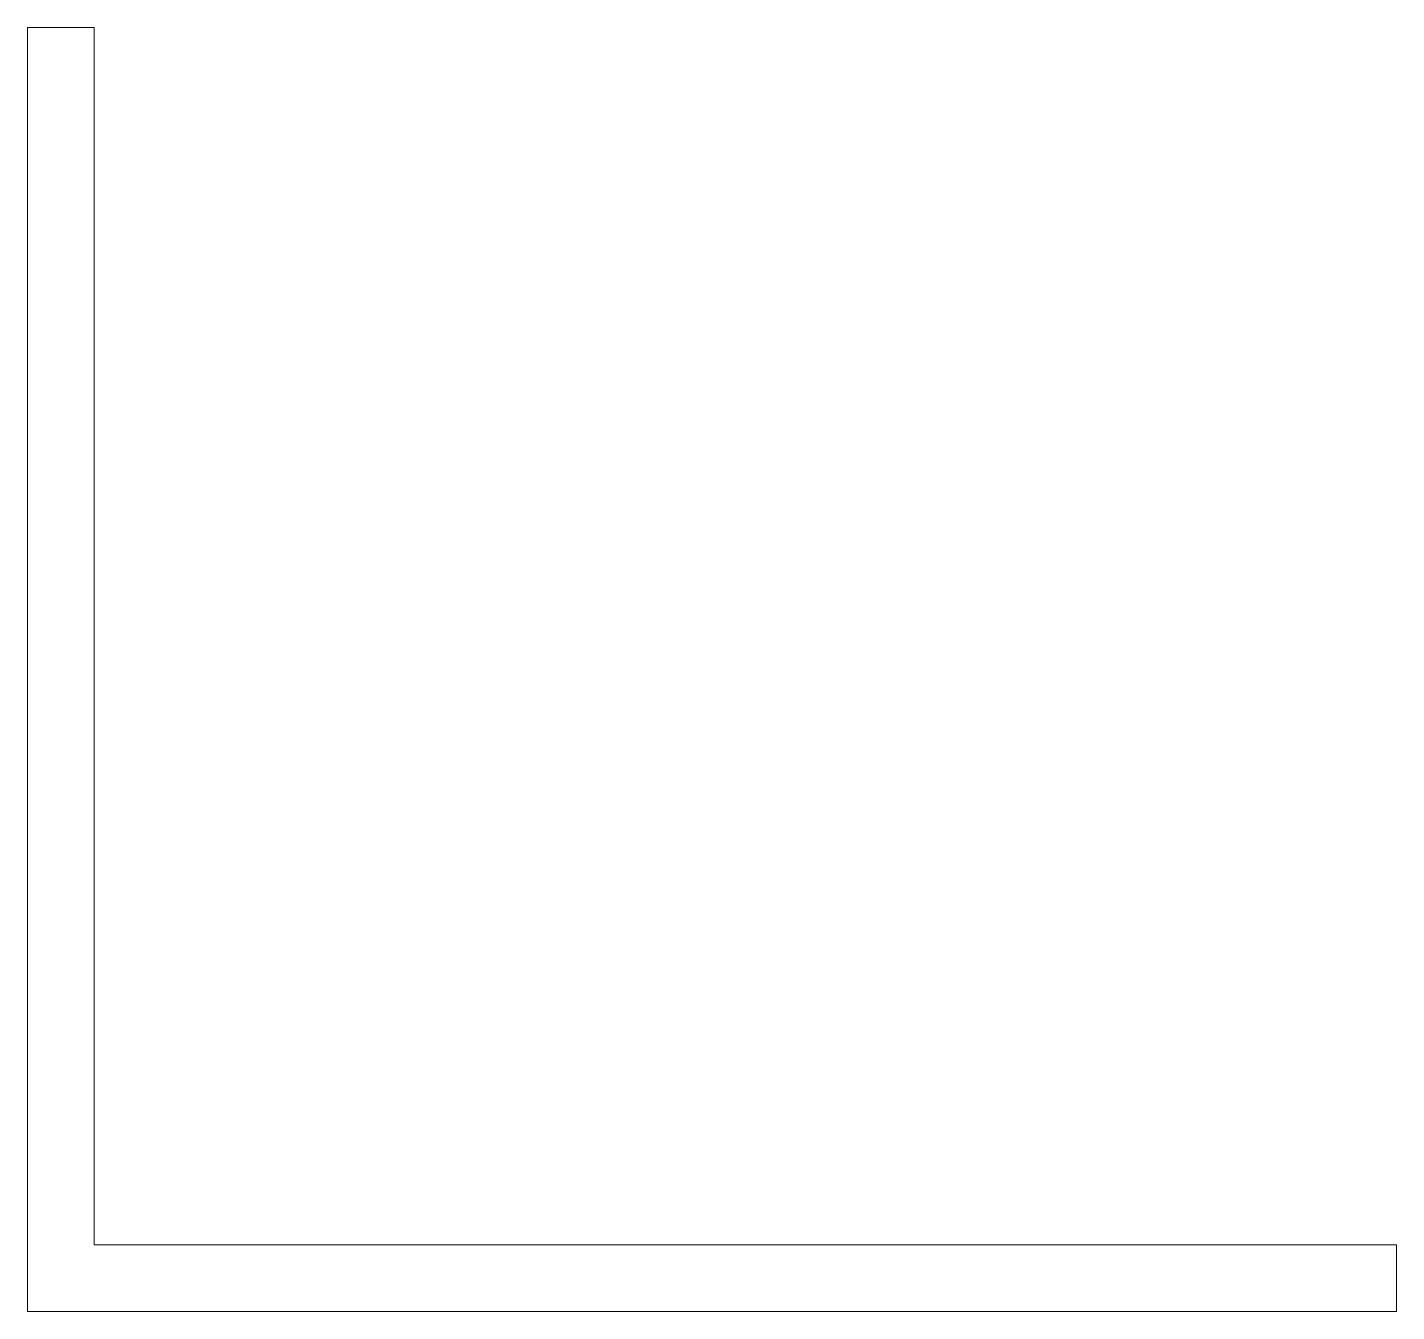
# Model space of a CAD drawing. Extents: x 0 to 30.7, y 0 to 28.8.
import ezdxf

# ---------------------------------------------------------------- set-up
doc = ezdxf.new("R2010")
doc.units = 0
doc.layers.add('s005-#def-solid-edge', color=7, linetype='CONTINUOUS')

msp = doc.modelspace()

# ---------------------------------------------------------------- linework, layer by layer
at = {"layer": 's005-#def-solid-edge', "color": 7, "linetype": 'CONTINUOUS', "lineweight": 0, "true_color": 0x000000}
msp.add_lwpolyline([(0, 0), (30.7, 0), (30.7, 1.5), (1.5, 1.5), (1.5, 28.8), (0, 28.8), (0, 0)], dxfattribs=at)

doc.saveas('drawing.dxf')
